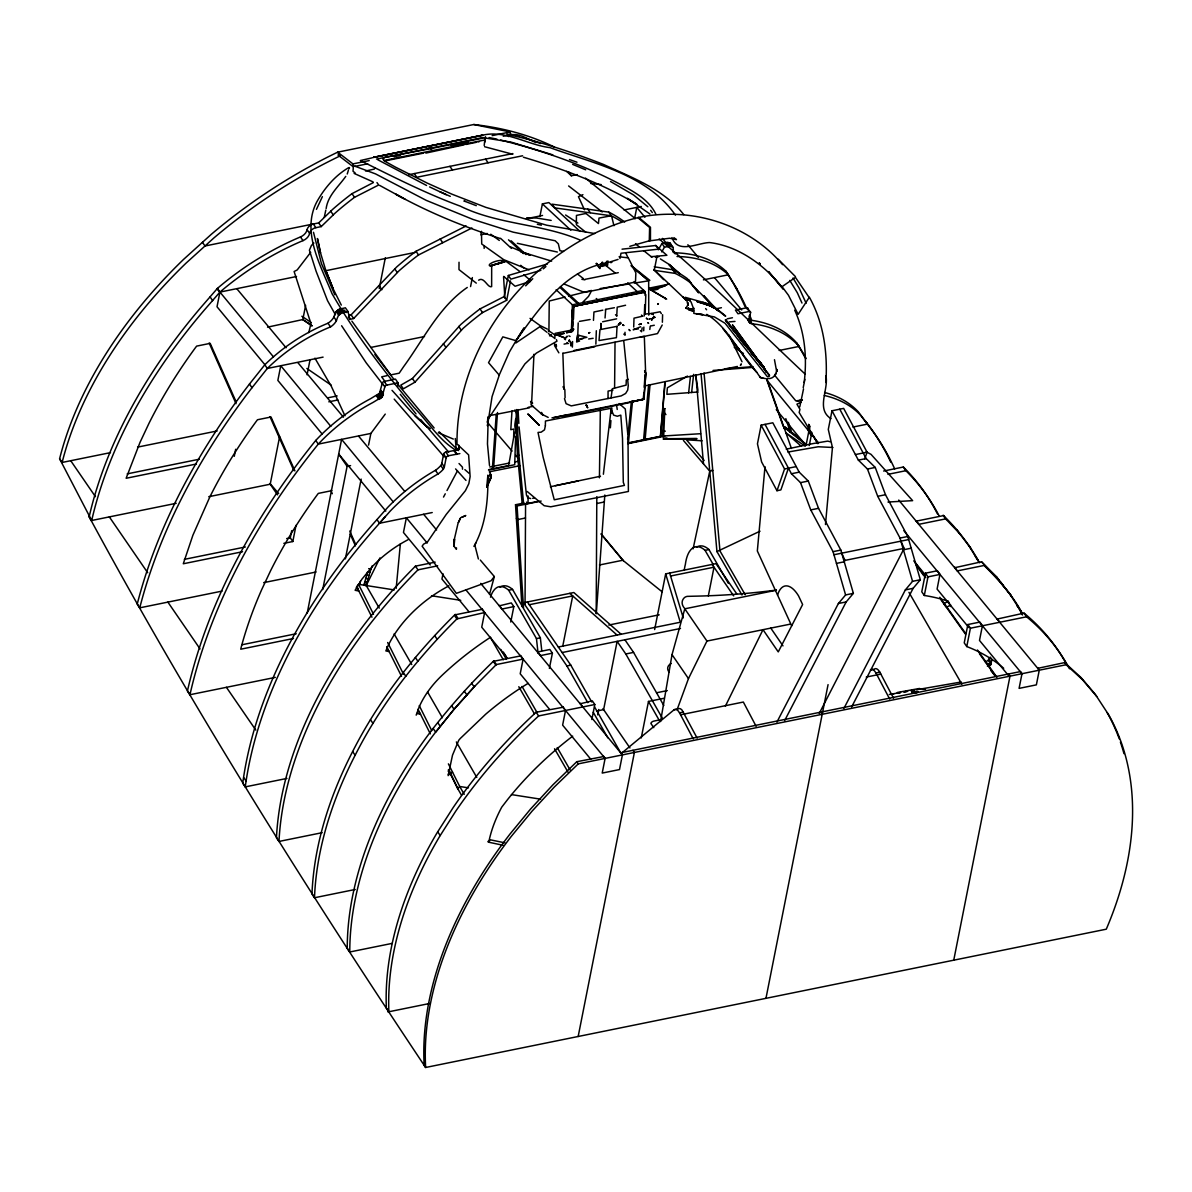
<?xml version="1.0" encoding="UTF-8"?>
<svg xmlns="http://www.w3.org/2000/svg" width="1192" height="1192" viewBox="0 0 1192 1192"><rect width="100%" height="100%" fill="white"/><g stroke="black" fill="none" stroke-linecap="round" stroke-linejoin="round"><path stroke-width="1.5" d="M576.347 224.156L576.451 215.424L585.674 213.502M459.024 262.24L458.98 269.601L476.293 283.13M525.046 604.21L525.568 504.246M596.194 613.582L596.805 496.632M608.024 398.515L608.084 391.095L612.956 390.112M614.595 387.951L615.027 342.283M764.579 369.118L732.678 324.954M548.916 331.823L549.244 301.025L565.068 297.061M531.26 404.952L531.304 401.778M528.116 495.991L528.011 503.411L526.447 502.13M599.427 477.798L600.336 409.184M950.65 606.549L948.996 602.526M611.034 397.89L612.345 388.726L626.113 385.12L626.277 380.129L628.258 379.339M484.161 245.641L484.146 248.413M662.38 322.242L662.603 314.733M661.337 313.63L660.159 311.768L651.428 313.436L653.305 314.524L651.13 313.526L644.44 314.077M766.039 372.291L764.996 369.222L749.142 348.779M596.328 330.735L595.866 344.145M577.822 334.028L578.209 322.883M645.155 313.883L645.826 294.558M554.578 343.341L554.623 345.755L558.854 352.847M593.467 320.38L593.944 311.991L602.824 310.158M605.044 317.966L605.73 309.279L605.327 310.099M554.742 338.543L555.204 333.343L570.491 330.303C577.42 325.133 568.256 311.574 574.499 306.18L644.693 291.831M624.995 332.255L625.07 335.19L623.803 334.088M571.385 330.78L572.398 304.809L643.68 290.327M572.369 347.11L572.577 341.538M573.456 319.247L573.948 306.24L556.143 289.76M635.515 281.61L635.857 272.894L628.318 257.889M643.71 330.78L643.859 327.07M644.291 315.91L644.723 304.765M645.081 295.482L645.23 291.757L634.189 281.55M649.804 329.469L650.221 326.25M531.513 405.459L533.956 354.248M643.889 392.928L643.203 399.186L630.032 402.077M644.231 387.445L645.006 374.646M511.994 410.957L510.802 429.686L513.916 429.06L513.603 437.837L508.626 465.58L493.577 468.635L497.511 412.507M603.375 474.252L611.213 408.439M496.215 414.548L492.37 468.888L488.988 469.573M596.313 613.582L604.821 495.008M610.364 427.824L610.915 420.582M611.466 413.326L611.883 407.887M665.211 381.604L660.472 437.047L627.871 443.677M456.506 547.873L456.387 549.303L454.018 546.234L454.271 539.574L458.22 522.513M664.898 381.663L660.383 436.347L645.125 439.416L650.027 385.001M648.552 385.299L643.591 439.759L628.422 442.813L632.565 400.914M764.996 466.653L757.337 550.972L791.667 625.83M825.46 524.54L832.448 447.551L828.291 429.448L832.001 410.763L843.653 408.394L867.076 452.2L864.736 458.89M396.176 588.341L400.363 543.88M804.183 382.468C807.118 358.047 805.092 332.687 794.677 310.144M490.553 477.858L490.404 474.088L490.746 478.171L486.664 486.843M673.182 252.257L673.316 250.201A25.39 16.345 -34.5 0 0 672.973 247.31L670.008 243.138L667.088 242.453L661.977 243.481L658.297 249.813M485.04 141.967L485.546 136.901M627.573 439.416L631.388 401.153M484.205 145.558L485.055 137.289M686.056 308.356L692.731 309.845L685.862 308.102M688.633 392.913L690.436 376.463M691.628 392.541L693.625 374.348M600.887 263.939L600.574 266.77L601.96 262.329M603.957 263.313L603.644 266.144L604.836 263.134M605.521 263L605.193 265.831L606.579 261.391M602.601 262.195L602.094 266.457L603.301 263.447M607.22 261.257L606.713 265.518L607.577 265.339L608.084 261.093M448.132 775.649L452.498 755.207L458.756 740.277A15.243 9.804 -34.5 0 1 461.498 737.327L485.695 714.202A209.986 135.188 -34.5 0 1 528.071 683.374M774.472 359.701L776.633 371.427L776.901 369.46C776.648 374.184 773.236 379.235 767.857 378.52M803.512 388.964L799.772 406.919M685.847 308.221L687.858 304.973L686.979 300.92L653.752 269.466L663.646 279.643M776.648 371.502L776.946 369.595L776.633 371.427M660.562 721.533L672.02 654.646L684.789 608.814L776.409 590.204M275.337 677.384L189.945 694.727L187.427 691.047A618.022 397.89 -34.5 0 1 315.761 440.429A136.559 87.91 -34.5 0 1 344.309 415.159L350.612 410.704A136.559 87.91 -34.5 0 1 370.414 398.798L379.473 393.315L382.289 383.183A1.863 1.207 -34.5 0 1 384.226 381.44L395.476 379.145L398.009 382.826L398.098 385.955M189.945 694.727A618.022 397.89 -34.5 0 1 318.279 444.109A136.559 87.91 -34.5 0 1 346.827 418.839L353.145 414.384A136.559 87.91 -34.5 0 1 372.947 402.479L381.991 396.996L384.822 386.864A1.863 1.207 -34.5 0 1 386.759 385.12L398.009 382.826M532.63 403.164L530.544 401.406M948.534 601.394A209.986 135.188 -34.5 0 0 924.307 595.478L921.774 591.798L925.454 573.188L937.404 570.759L939.937 574.44L937.091 589.101L968.902 627.603M219.835 292.591L217.406 288.404A209.166 134.666 -34.5 0 1 298.238 237.879L300.473 236.955A8.195 5.275 -34.5 0 0 307.074 229.639A6.02 3.874 -34.5 0 1 313.332 224.007L318.681 222.919L332.583 209.42A212.25 136.648 -34.5 0 1 351.998 193.655L373.32 182.6M176.207 503.307L91.233 520.576L89.162 516.807A485.248 312.408 -34.5 0 1 201.374 306.88L217.406 288.404L219.924 292.085L217.019 306.761L264.982 364.827M237.104 289.075L286.095 347.766M234.273 456.312L235.673 449.265M277.527 494.859L270.212 484.22L279.613 436.689M305.614 305.346L302.813 319.56L267.53 327.159M297.94 362.726L343.445 417.185M307.074 374.795L310.039 359.775M283.845 543.343L292.815 541.526L290.297 537.845L291.712 530.649M292.815 541.526L296.018 525.344M307.238 612.941L341.597 439.371L393.196 501.832M379.235 288.568L385.329 257.785M322.719 589.548L347.11 466.31L338.692 454.048L385.806 511.085M358.777 436.361L404.61 491.223M345.382 558.854L361.161 479.11M368.566 445.108L370.876 433.426L385.254 414.101M359.641 584.899L360.371 581.264M470.572 286.572L472.36 277.557M480.808 234.899L481.523 231.308M286.944 778.421L245.254 786.884L242.721 783.204A507.986 327.04 -34.5 0 1 376.97 519.578L387.743 507.36A138.644 89.251 -34.5 0 1 434.007 471.138L435.467 470.333A21.188 13.648 -34.5 0 0 440.191 466.206L441.025 465.208A6.541 4.217 -34.5 0 0 441.815 463.256L443.633 454.122A2.16 1.386 -34.5 0 1 445.897 452.096L458.98 449.622M245.254 786.884A507.986 327.04 -34.5 0 1 379.503 523.258L390.261 511.04A138.644 89.251 -34.5 0 1 436.525 474.818L437.986 474.014A21.188 13.648 -34.5 0 0 442.724 469.886L443.543 468.873A6.541 4.217 -34.5 0 0 444.348 466.936L446.151 457.788A2.16 1.386 -34.5 0 1 448.43 455.776L459.859 453.601M442.992 573.725L441.949 579.044L468.858 611.63M504.142 296.599L480.018 308.907A212.25 136.648 -34.5 0 0 460.604 324.686L412.417 378.505L400.825 385.135L403.343 388.815L414.95 382.185L463.122 328.366A212.25 136.648 -34.5 0 1 482.537 312.587L506.675 300.28L504.142 296.599L508.328 275.471L547.202 264.043M506.675 300.28L510.504 280.91M539.887 216.557L542.39 203.892L548.871 202.58L580.027 231.412M482.015 609.365L454.659 614.923M482.104 608.859L484.637 612.539L481.732 627.216L507.39 658.267M499.284 605.849L511.293 602.928L513.827 606.609L510.772 622.03M556.411 346.649L556.247 344.428L556.351 346.41M522.662 606.996L523.497 602.765L573.829 592.528L621.106 634.263M520.487 655.943L493.309 661.351C471.183 682.673 450.77 705.679 431.936 729.936A423.041 272.357 -34.5 0 0 347.245 948.325L349.763 951.991L392.257 943.364M520.591 655.451L523.109 659.116L520.204 673.793L549.661 709.449M619.959 258.53L621.002 253.24L658.416 249.173L655.898 245.492L622.045 249.173M634.606 218.508L636.796 207.378L644.947 217.257M549.378 668.399L552.403 653.171L549.87 649.491L537.92 651.92L540.453 655.6L552.403 653.171M562.743 646.198L572.711 595.911L529.278 604.731M562.907 707.288L536.132 712.25A410.063 263.998 -34.5 0 0 453.198 807.52L437.077 832.806A410.063 263.998 -34.5 0 0 386.357 1008.074L388.89 1011.755A410.063 263.998 -34.5 0 1 439.61 836.486L455.731 811.186A410.063 263.998 -34.5 0 1 538.65 715.93L594.808 704.517L591.843 719.536M657.03 256.205L654.244 270.301L675.313 273.415A212.25 136.648 -34.5 0 1 689.84 282.295L698.587 292.874M580.176 703.787L592.29 700.836L594.808 704.517M597.684 714.872L598.742 709.478M603.584 756.548L576.779 761.718L552.835 784.902L530.544 809.055L510.042 833.983A415.129 267.261 -34.5 0 0 424.173 1065.335L425.633 1067.481L1106.28 929.194A415.129 267.261 -34.5 0 0 1108.664 714.798L1095.254 694.31L1081.055 677.592L1064.679 662.588L1037.74 668.34M603.644 756.25L605.119 758.395L602.213 773.072L619.497 769.57L622.403 754.894L620.928 752.748L1020.531 671.558L1021.991 673.703L1019.086 688.38L1036.37 684.864L1039.275 670.187L1037.8 668.042M725.69 316.029L713.591 306.404L702.729 302.381L715.587 308.341L708.495 303.841L685.147 297.3L691.047 301.919L694.057 310.069L693.789 313.347L714.41 316.908L725.064 323.255L767.395 376.732L769.287 376.314L769.525 375.212L725.6 319.68L748.397 349.375M714.813 278.019L741.692 309.935M654.646 629.57L665.672 573.873L715.99 563.652L736.671 593.735M578.165 1036.504L634.397 752.45L632.922 750.304M641.251 737.952L648.478 701.447L664.019 698.288M750.573 312.542A1.863 1.207 -34.5 0 0 749.202 311.47L737.952 313.764L735.419 310.084L746.669 307.789A1.863 1.207 -34.5 0 1 748.054 308.862L750.573 312.542L749.023 321.095M708.316 595.94L714.008 567.198L670.575 576.019M784.679 720.534L846.171 601.93L853.383 593.348L840.837 550.078L818.532 508.328L808.295 481.047L799.206 472.151L772.818 422.788L761.152 425.157L757.456 443.841L761.613 461.945L776.975 490.717L780.864 489.927L788.448 468.173M803.214 387.668L804.853 379.339M806.075 445.197L808.712 431.862L808.042 428.375M809.264 445.54L811.871 432.383M765.964 998.345L828.067 684.625M916.171 521.157L943.513 515.6C957.742 529.471 969.975 545.355 979.556 562.788M924.307 595.478L927.987 576.868L925.454 573.188M954.643 567.735L981.552 561.79L996.348 576.585L1011.397 596.06M1008.804 675.924L979.496 640.447L982.402 625.77L979.884 622.09L967.874 624.534L964.239 642.875L966.772 646.556A254.715 163.989 -34.5 0 1 1003.694 668.265M966.772 646.556L970.407 628.214L967.874 624.534M997.063 619.08L1024.032 613.12A410.063 263.998 -34.5 0 1 1066.974 665.091M953.749 960.186L1009.997 676.147L1008.521 674.002M324.298 217.212L325.788 210.105M693.088 548.871L709.762 471.168L683.418 440.444M308.788 332.628L310.948 323.598L294.111 271.523L297.195 269.943L310.71 252.317M372.157 565.872L369.907 572.294L367.583 571.892L363.933 585.123L366.242 585.525L379.25 608.099M365.542 581.875L363.947 585.138L366.242 585.525L369.907 572.294M990.448 665.464L991.953 659.563L990.269 657.12M326.146 208.585C327.889 195.518 338.543 186.608 345.769 176.386M584.825 279.39L618.275 272.67M489.525 594.361L494.337 576.555L480.287 560.046M987.095 664.391L985.412 661.947L988.317 660.338L988.719 658.833L991.252 662.499M222.099 591.098L139.747 607.831L137.214 604.15A608.144 391.527 -34.5 0 1 249.471 384.048L264.803 364.782A128.602 82.784 -34.5 0 1 327.994 323.226A12.054 7.763 -34.5 0 0 333.879 317.012L334.594 314.837A25.39 16.345 -34.5 0 1 336.159 311.559L339.362 309.175L345.397 307.804L347.93 311.47L350.001 319.426L353.651 318.517L399.126 270.733A212.25 136.648 -34.5 0 1 418.541 254.954L471.913 228.015M139.747 607.831A608.144 391.527 -34.5 0 1 252.004 387.728L267.321 368.462A128.602 82.784 -34.5 0 1 330.512 326.906A12.054 7.763 -34.5 0 0 336.412 320.693L337.127 318.517A25.39 16.345 -34.5 0 1 338.677 315.224L341.895 312.855L347.93 311.47M348.377 170.322L347.23 174.002M375.078 167.625L374.258 169.115L365.497 171.007M486.723 487.096L487.886 475.116C488.243 499.344 486.098 525.002 473.909 546.368M960.32 683.314L960.812 682.062L961.557 683.374M776.975 490.717L784.559 468.963L761.152 425.157M677.205 709.374L688.469 678.606L706.945 641.072L790.117 624.176M416.172 715.14L419.212 706.856A80.698 51.956 -34.5 0 1 442.396 675A222.263 143.1 -34.5 0 1 490.568 637.228M499.299 375.033L492.058 396.653L487.468 425.872L488.258 416.678L487.468 443.96L489.495 465.476M584.914 279.837L581.86 279.3M458.562 447.671L457.624 449.876L456.029 450.278C438.909 440.086 428.092 421.595 414.145 407.664C384.241 371.576 355.41 334.311 332.002 293.605C320.857 265.846 301.114 231.874 316.774 201.94C324.224 188.589 334.579 176.118 347.796 168.176C349.256 167.267 350.239 167.193 348.779 169.011M316.446 209.36L322.376 196.665M486.962 487.051L490.836 478.215L490.121 471.898M490.374 478.35L487.781 484.101M314.494 897.755L311.976 894.074A438.075 282.042 -34.5 0 1 352.117 752.554L353.07 750.692C378.788 700.181 414.22 655.108 454.331 615.266L456.864 618.946C416.753 658.789 381.306 703.861 355.589 754.372L354.635 756.235A438.075 282.042 -34.5 0 0 314.494 897.755L355.231 889.47M725.392 706.111L762.999 629.674L778.257 651.905L802.618 604.538L798.566 595.925A35.209 14.825 78.5 0 0 777.571 595.091M366.242 585.525L379.965 557.901M841.731 553.163L844.964 560.404L844.234 561.804L836.471 563.384M819.247 713.457L904.132 548.38L900.914 541.138M508.88 134.726C539.752 141.461 572.965 152.561 603.39 164.392C631.939 177.563 663.721 189.17 683.821 214.635M776.901 722.114L838.393 603.51L845.605 594.927L853.383 593.348M843.861 708.51L905.354 589.906L912.551 581.323L920.328 579.744L907.797 536.475L885.492 494.725L875.241 467.443L866.152 458.548L839.764 409.184M851.639 706.93L913.117 588.327L920.328 579.744M443.513 497.079L445.257 493.801M447 490.523L457.475 470.84M590.889 292.085L588.49 296.435L582.62 302.381M661.739 251.899L664.51 247.161L670.485 246.088L672.973 247.31M516.062 340.703L509.416 351.968L499.21 375.093L488.541 362.666L502.83 336.859L516.062 340.703L524.078 327.934L516.166 340.435C538.039 310.069 563.19 272.983 601.781 263.968M508.448 136.559C515.719 130.479 528.503 139.702 535.968 142.519M612.047 262.076L610.885 262.762M786.02 427.898L784.559 428.971M487.424 420.24L524.897 363.933L536.4 353.085L556.977 341.165L556.381 339.571M371.964 617.232L356.661 586.658L358.539 584.318L394.239 589.921M572.696 736.164A254.715 163.989 -34.5 0 0 507.777 799.325L501.743 807.148A145.871 93.915 -34.5 0 0 488.735 842.312L488.079 841.343L488.556 842.178L490.448 839.838L504.946 842.848M503.262 136.246L510.489 134.77L510.236 131.939L473.79 124.519L337.664 152.174A386.938 249.113 -34.5 0 0 211.401 234.228L183.643 259.334A386.938 249.113 -34.5 0 0 59.6 458.786L91.695 520.487A485.248 312.408 -34.5 0 1 203.892 310.561L219.924 292.085A209.166 134.666 -34.5 0 1 300.771 241.559L303.006 240.635A8.195 5.275 -34.5 0 0 309.607 233.319A6.02 3.874 -34.5 0 1 311.812 229.788M462.541 469.201L462.422 467.13L459.024 463.509M376.97 519.578L379.503 523.258L385.254 516.479M348.69 315.448L351.118 314.837L396.593 267.053A212.25 136.648 -34.5 0 1 416.008 251.274L466.147 225.973M474.699 686.279L454.51 708.748L435.661 732.126L433.128 728.446M484.637 612.539L456.864 618.946M525.657 285.842L532.764 278.704M523.109 659.116L496.304 664.57L473.88 687.158L453.377 710.059L434.469 733.616A423.041 272.357 -34.5 0 0 349.763 951.991M313.868 243.064L311.425 245.492L309.399 250.231L316.118 271.284L327.547 300.697L335.459 314.792M504.961 261.808L505.661 261.272L491.417 265.756L494.71 264.803M312.423 229.281A6.02 3.874 -34.5 0 1 315.865 227.687L321.214 226.599L335.116 213.1A212.25 136.648 -34.5 0 1 354.531 197.321L378.654 185.013L376.97 182.57M1096.729 696.456L1082.53 679.738L1066.155 664.734L578.254 763.863L554.31 787.048L532.019 811.201L511.502 836.128A415.129 267.261 -34.5 0 0 425.633 1067.481C306.135 888.547 191.42 706.23 89.162 516.807M543.284 268.885L545.921 266.561M621.464 753.299L674.016 709.836L677.905 709.046A11.384 4.798 78.5 0 1 682.048 710.104L697.156 738.116M515.883 342.968L539.797 326.757L547.024 332.285M467.264 287.451C438.716 307.119 423.592 339.348 403.641 366.629L399.186 373.185L390.589 374.929M618.052 259.409L609.201 262.225M642.16 327.785L641.594 331.734L640.372 330.616M633.831 329.305L633.205 329.811L640.64 326.757M687.471 376.076L667.371 387.802L666.864 394.314L698.199 391.974M948.162 601.304L943.841 603.688L965.55 634.263M946.373 607.369L950.68 604.985M987.304 665.985L990.835 664.019L988.317 660.338M760.034 531.185L716.943 551.568L701.03 373.588M452.543 772.163L448.311 774.249L451.336 774.874L448.267 771.09L450.785 774.755M662.216 325.014L657.492 333.596L640.015 337.291M478.618 280.18C484.101 276.216 487.781 288.33 491.64 286.616L491.67 266.472C482.537 265.101 502.19 257.457 504.559 261.689M462.049 517.239L465.804 515.51L461.155 517.492M668.816 283.785L656.896 289.075L648.895 288.777L666.671 299.147M373.469 157.314L482.671 135.128M475.861 542.837L474.908 545.37L478.379 558.973M582.918 194.668L578.448 196.665L584.482 209.777M629.808 246.327L650.445 240.486L650.474 227.3L638.763 217.421C538.382 241.797 456.044 339.541 456.998 444.005L468.62 454.897L470.125 476.591L468.828 483.699L465.431 490.642L446.225 514.437L427.362 542.151L423.532 544.178L422.147 546.204L456.372 593.348L491.074 580.772L494.337 576.555M588.625 338.975L593.139 338.305M530.172 281.491L515.078 286.244L503.739 276.395M540.885 270.316L510.847 279.151L508.328 275.471M502.905 262.166L491.298 265.503L505.572 261.018L519.518 271.255M498.003 263.864L502.95 262.434M478.007 141.967L479.378 141.58M801.009 402.225L796.927 404.163L799.966 409.363L799.162 412.507L817.921 443.707M549.512 335.846L551.091 335.444M568.584 296.182L591.441 290.446M642.339 399.603L643.65 399.305L629.853 402.419L644.082 399.007L645.677 374.02L644.321 336.338M802.276 400.05L795.824 400.87L774.696 375.301M634.189 329.439L638.376 328.903M600.485 476.234L550.376 486.753M555.338 485.725L578.105 480.927M644.395 385.999L737.431 366.451M428.017 146.407L482.328 135.307L373.305 157.463L428.256 146.288L431.698 149.283L431.564 148.464L484.384 137.855L511.13 142.131L552.85 154.871M606.043 309.279L614.402 307.73M625.577 305.256L617.203 307.163L616.741 315.835M602.601 321.765L616.637 318.845M642.384 316.252L634.01 318.16L633.697 327.04M594.793 346.753L563.518 353.249M786.228 449.16L812.974 443.588L827.755 441.115L830.168 441.74M465.848 144.47L476.278 142.325M579.401 321.408L590.129 319.516M553.595 417.662L565.664 415.174M661.739 431.891L665.33 431.146M659.414 437.106L664.808 436.004M483.043 135.098C505.885 129.928 527.743 144.903 550.019 147.644C594.003 163.706 647.107 174.27 675.432 215.111M464.09 144.843L425.827 153.097M584.661 292.398L635.232 282.087M488.482 470.065L514.721 464.701L515.57 437.688L513.871 435.05L515.868 430.908L515.615 429.001C512.754 423.711 518.922 416.544 514.81 410.063M339.348 154.617L337.664 152.174L352.951 163.9L369.222 160.592M376.493 159.102L483.118 137.452M492.147 135.62L510.236 131.939M394.12 156.674L400.542 155.377M355.007 166.359L367.672 163.796M383.943 160.488L485.174 139.911M408.826 174.702L512.798 153.574M522.588 155.779L416.798 177.265L414.28 173.585M312.453 224.156L204.994 245.999L202.461 242.319M566.677 171.395L571.326 175.775L576.675 174.688A6.02 3.874 -34.5 0 1 577.375 174.583M526.357 218.732L542.554 215.454M481.881 234.556L487.23 233.468M219.924 292.085L296.54 276.514M341.299 305.092L332.821 288.166L325.833 270.703L415.114 252.421M624.042 209.971L641.311 206.469M649.089 288.151L669.144 284.083M649.178 289.313L665.151 286.08M323.092 357.123L267.321 368.462L264.803 364.782M370.667 347.468L424.516 336.531M573.948 306.24L645.23 291.757M652.516 290.371L657.835 289.284M703.414 279.852L728.357 274.786L737.014 289.179A608.144 391.527 -34.5 0 1 746.877 308.758M387.147 375.629L381.663 376.851L385.12 381.693M716.258 308.758L721.413 307.715M650.832 325.952L654.289 325.252M629.376 330.452L630.151 330.616L628.884 329.514M564.069 344.101L567.764 343.385M328.098 397.77L337.172 395.938M727.165 318.83L732.454 317.743M574.008 350.478L643.501 336.353M328.813 401.823L337.887 399.976M734.987 321.423L729.266 321.885M59.6 458.786L62.133 462.451L110.484 452.632M137.601 447.119L217.138 430.968M127.201 473.865L199.302 459.218M196.412 464.001L126.129 478.275L140 442.426L149.03 423.235A462.6 297.821 -34.5 0 1 195.592 347.483L196.65 346.112L210.179 343.356L236.314 402.3M370.876 433.426L318.279 444.109L315.761 440.429M779.121 350.478L799.057 346.425A618.022 397.89 -34.5 0 1 806.164 358.569M528.175 407.336L533.211 406.308M551.956 417.9L643.635 399.231L646.004 373.215L644.604 370.623L645.11 372.798M564.412 415.889L629.242 402.687M706.767 314.375C728.938 327.845 739.234 354.128 756.801 372.366L760.362 377.611L765.547 378.609M347.11 466.31L350.567 465.61M208.749 496.706L270.212 484.22M331.853 490.642L318.324 493.399L317.266 494.784A462.6 297.821 -34.5 0 0 270.688 570.536L261.659 589.712A462.6 297.821 -34.5 0 0 241.261 646.973L240.739 649.208L293.441 638.495M184.343 559.361L245.403 546.964M286.691 538.575L290.297 537.845M379.503 523.258L432.219 512.545M852.906 427.064L867.404 424.128A507.986 327.04 -34.5 0 1 894.685 468.903M242.542 551.732L183.285 563.771L192.895 535.238L209.867 496.885A462.6 297.821 -34.5 0 1 256.429 421.134L257.487 419.748L271.016 417.006L294.916 470.9M532.69 498.316L534.493 497.943M521.947 606.594L515.51 504.738L524.003 503.024M515.57 419.271L517.388 454.033L522.126 503.009L523.69 504.29L538.71 501.236M515.51 504.738L517.075 505.959L541.153 501.072M709.762 471.168L712.786 470.557L712.145 469.797M525.493 517.998L517.939 519.533L516.374 518.311M596.76 503.516L604.329 501.981M784.559 468.963L796.226 466.593M855.409 454.569L867.076 452.2M765.041 424.367L791.428 473.731L799.206 472.151M832.001 410.763L858.374 460.127L866.152 458.548M263.67 582.65L316.103 571.996M791.428 473.731L800.517 482.626L808.295 481.047M858.374 460.127L867.463 469.022L875.241 467.443M322.198 832.672L278.988 841.448L276.455 837.767A434.231 279.554 -34.5 0 1 415.442 566.155L435.155 562.147M883.644 471.034L903.342 467.026A434.231 279.554 -34.5 0 1 937.463 513.901M278.988 841.448A434.231 279.554 -34.5 0 1 417.975 569.836L437.688 565.827M887.966 474.342L905.875 470.706A434.231 279.554 -34.5 0 1 939.192 516.002M800.517 482.626L810.754 509.908L818.532 508.328M867.463 469.022L877.714 496.304L885.492 494.725M599.427 564.993L622.82 560.24L662.052 591.753M490.493 597.207A41.377 17.433 78.5 0 1 492.922 591.649L494.457 589.593A41.377 17.433 78.5 0 1 499.999 586.568L502.1 586.673A41.377 17.433 78.5 0 1 508.686 590.249L512.575 589.459L540.348 637.794L541.764 650.623M684.342 569.851A31.35 13.201 78.5 0 1 685.355 564.501A41.377 17.433 78.5 0 1 689.319 551.762L690.838 549.691A41.377 17.433 78.5 0 1 696.396 546.666L698.482 546.77A41.377 17.433 78.5 0 1 705.068 550.346L708.957 549.557L728.401 583.395M241.842 644.783L296.242 633.742M513.827 606.609L501.921 609.038L499.388 605.357M971.122 548.752L959.262 533.167L945.673 518.878L918.794 524.331L916.261 520.651M810.754 509.908L833.059 551.658L840.837 550.078M877.714 496.304L900.02 538.054L907.797 536.475M833.968 554.742L908.691 539.559M844.964 560.404L904.132 548.38M903.417 549.78L911.195 548.201M508.686 590.249L536.46 638.584L540.348 637.794M608.799 625.055L659.191 614.819M558.333 647.018L680.289 622.239L665.672 573.873M927.987 576.868L939.937 574.44M562.132 652.545L680.498 628.482M838.393 603.51L846.171 601.93M905.354 589.906L913.117 588.327M523.497 602.765L566.9 665.941L570.789 665.151L591.753 701.999M596.507 711.073L603.614 709.627L617.128 641.37L625.785 653.976L633.563 652.397L663.795 705.5M970.407 628.214L1026.565 616.8A410.063 263.998 -34.5 0 1 1069.507 668.772M656.539 692.775L667.311 690.585M674.016 709.836A11.384 4.798 78.5 0 1 678.159 710.894L679.559 712.861L683.448 712.071M879.83 672.169L878.444 670.202A11.384 4.798 78.5 0 0 874.302 669.144L870.413 669.934A11.384 4.798 78.5 0 1 874.556 670.992L875.941 672.958L879.83 672.169L893.553 698.214M680.572 714.798L743.346 702.043L756.13 726.315M866.256 677.071L880.843 674.106M661.426 719.551L654.14 721.026A6.079 3.874 11.2 0 0 650.862 723.44L653.767 727.656M387.922 1011.948L429.552 1003.5M431.564 148.464L384.524 157.463L382.885 159.058L384.375 161.009L395.535 167.163L427.377 183.166L451.842 194.132L485.844 207.363L546.696 225.214L594.674 233.558M384.897 160.92L423.637 153.112M628.244 443.23L662.409 436.048L700.583 433.709M489.778 466.966L509.625 463.003M515.048 461.93L518.654 461.2M489.256 471.823L519.935 465.7M574.499 306.18L643.397 292.576L644.559 293.455M489.629 415.621L529.382 407.828M580.623 339.258L582.799 338.766M913.847 693.267C926.825 691.002 906.233 690.526 913.147 693.237M611.079 215.767L598.98 218.091L598.473 223.575L585.957 213.487M890.573 694.385L893.896 693.774M897.412 692.463L919.568 688.455M897.218 693.163L900.616 692.552M904.028 691.941L907.425 691.315M910.837 690.704L914.234 690.093M787.912 452.051L818.248 446.762L832.821 447.477M889.292 694.474L900.303 692.567M903.968 691.926L907.633 691.285M916.797 689.706L960.812 682.062M694.042 308.251L689.095 309.801L693.491 310.948M600.291 288.553L628.974 283.979M634.338 283.115L648.672 280.82L648.746 315.15M655.391 257.219L658.982 256.652M776.364 590.055L770.881 590.77A549.765 351.178 11.2 0 1 694.072 596.194L687.218 596.372A7.241 4.634 11.2 0 0 684.849 597.326L684.148 597.892A15.466 9.879 11.2 0 0 684.968 608.784M919.345 689.17L920.731 689.021M725.228 368.745L752.718 366.659M713.054 370.444L753.374 367.374M887.98 502.041L912.625 500.655L871.054 454.375L866.182 451.768M526.685 217.838L536.594 218.032L551.166 220.416M663.378 438.105L666.998 438.075M663.661 438.745L696.575 438.447M663.184 439.133L696.947 438.82M784.932 426.974L783.889 428.226M702.118 440.787L686.443 439.833L704.159 460.485M922.399 689.006L925.558 689.304M621.226 221.489A212.25 136.648 -34.5 0 0 611.302 215.797L554.578 207.855L552.045 204.175L608.769 212.116A212.25 136.648 -34.5 0 1 623.312 220.997L624.668 222.055M654.229 266.799L672.78 269.75A212.25 136.648 -34.5 0 1 687.307 278.615L698.169 291.906M464.88 469.633L469.156 473.358M619.065 256.787L628.08 257.83L625.815 253.032M987.11 663.542L990.835 664.019M530.708 498.584L527.743 497.63L526.447 495.023L519.056 426.915M749.247 320.022L754.476 320.767A136.559 87.91 -34.5 0 1 771.015 325.282L776.022 327.442A136.559 87.91 -34.5 0 1 796.539 342.76L799.057 346.425A136.559 87.91 -34.5 0 0 778.555 331.123L773.548 328.962A136.559 87.91 -34.5 0 0 756.995 324.447L751.779 323.702L747.876 319.56M431.534 595.762L460.738 600.336M468.456 787.852L459.71 786.482L448.386 763.848M511.487 794.602L540.572 799.162M368.671 568.659L370.995 569.061M366.555 575.155L368.879 575.557M365.616 578.448L367.926 578.865M364.737 581.77L367.047 582.188M489.122 137.557L496.9 139.121M557.349 252.034L517.343 243.302M506.838 134.025L510.489 134.77M688.44 300.056L685.013 299.341L688.499 300.116M697.082 301.576L713.412 306.687L725.392 316.193M824.328 395.52L825.564 395.774A138.644 89.251 -34.5 0 1 860.758 415.442L867.404 424.128L864.871 420.448A507.986 327.04 -34.5 0 1 890.737 462.123M416.798 713.457L420.493 714.217L417.96 710.536M488.556 842.178L503.248 845.307M500.67 140.03C542.345 150.55 583.454 164.66 621.449 184.939C634.71 192.165 649.312 200.137 655.987 214.426M697.305 301.814L710.164 305.614M537.324 224.26L541.347 225.184M693.431 311.172L689.036 310.024L688.499 307.655M551.643 261.123L520.785 251.706L530.187 255.222L510.489 246.878M512.769 154.26L484.623 146.735M453.303 439.043L438.313 432.726M523.422 157.21C562.669 168.891 601.587 183.061 636.796 204.249L627.394 198.349L649.893 213.964M568.867 335.861L570.089 336.487M500.327 238.534C464.239 226.987 428.911 212.563 395.729 194.192L405.369 199.407M763.148 378.296L760.377 377.402M707.661 304.362L702.624 302.708L710.134 305.524M750.394 323.241L751.273 323.598L748.755 319.918M596.596 263.417L600.023 267.857L596.685 263.417M705.5 304.273L710.045 305.852L705.396 303.871M569.463 159.549L576.958 162.216M476.293 205.665L463.956 200.941L465.133 201.403M529.129 269.839L503.739 259.677L481.717 244.002L481.523 235.196M564.397 284.128L584.154 292.323M572.652 164.392L585.719 169.815M373.007 181.869L354.128 173.421M439.848 191.689L450.278 196.352M446.24 194.743L429.597 186.935M426.557 185.46L377.73 159.743M563.533 251.408L559.912 250.648L558.348 243.868L555.189 240.769L513.156 232.157L472.926 219.417L426.274 200.375L375.569 173.913L353.428 165.643L353.026 171.29L355.112 172.84M541.287 413.952L548.186 417.409M430.312 428.643C415.457 418.496 404.222 403.507 392.019 390.35M403.403 198.334L379.682 185.416M610.528 181.512L633.533 194.952L647.837 206.767M648.835 288.688L665.255 298.238M660.368 258.902L669.248 264.505L679.723 273.564M711.564 306.24L712.816 307.029M565.589 214.992L577.897 223.083M568.614 185.937L602.228 211.952M580.191 240.114C542.375 223.738 497.913 224.766 460.246 206.127C425.872 193.491 392.958 176.699 360.356 160.547L372.291 157.806M734.257 347.274L743.465 353.502M301.874 316.252L311.067 322.481M548.275 330.422L555.323 335.235M547.337 329.081L539.991 325.505L530.023 318.353M306.836 368.447L331.376 385.269M805.271 446.225L785.93 432.86L800.994 446.002M810.128 426.662L808.623 424.322L809.815 428.42M714.336 308.043L710.432 305.599L714.276 308.266L711.564 306.374M490.746 234.228L499.314 240.441M714.351 307.864L712.235 306.284L717.912 310.65M577.45 273.951L583.305 278.555M554.593 338.26L548.365 333.522M520.68 265.309L523.675 267.917M337.917 155.005L353.204 166.731L352.951 163.9M606.564 266.114L614.997 272.849M805.256 444.124L784.053 427.332L784.694 428.062M673.882 237.61L676.46 239.622L669.636 238.236L649.268 240.903L649.61 227.478L637.809 217.615C689.959 206.38 747.771 223.47 782.593 264.669M585.451 178.13L635.366 218.702M830.973 418.63C815.715 409.139 828.783 389.724 825.967 375.867L825.892 382.513C827.725 353.324 823.896 323.181 809.442 297.329M631.447 265.756L649.849 280.373M576.451 224.766L585.764 232.187M785.364 427.168L802.38 441.025M786.035 427.913L805.837 444.05M517.388 454.033L518.952 455.314L523.69 504.29M643.62 250.603L651.219 256.682L666.894 255.297L655.66 245.463M523.765 274.771L530.678 280.552M527.222 491.506L544.163 505.706L550.749 506.794L628.393 491.477L628.005 437.792M632.386 267.053L648.672 280.82L631.09 265.756M805.107 374.065C756.771 328.724 710.074 281.565 659.146 238.996M619.199 403.567L625.279 408.975L627.782 433.977M679.544 273.728L669.07 264.684L672.675 268.766M532.094 405.697L543.194 415.382L541.54 412.402M635.5 243.645L639.478 247.131M569.806 593.348L617.098 635.083M566.96 342.506L568.152 343.594M641.475 315.075L642.846 316.327M615.489 314.733L616.875 315.984M596.238 298.507L597.803 299.922M564.486 339.079L565.559 339.69M778.123 259.171L795.466 276.633M692.805 285.633L714.842 307.551M542.39 203.892L570.834 230.22M627.722 282.862L637.198 291.638M511.159 240.814L526.059 254.596M561.268 287.197L578.88 303.483M508.507 239.815L523.407 253.613M559.972 287.451L577.584 303.751M500.625 238.37L511.457 248.398M429.731 147.734L431.251 149.164M458.473 450.591L439.058 431.713M760.198 263.954L759.125 262.881L759.93 263.7M717.614 310.516L703.653 295.646M714.649 307.73L703.474 295.869L715.081 308.236M768.81 374.884L750.811 352.027M444.318 456.908L394.194 399.126M455.582 468.903L465.983 480.406M764.206 368.715L765.756 371.233M732.111 341.255L739.442 349.36M670.008 243.138L670.455 243.63A25.39 16.345 -34.5 0 1 670.783 246.52M762.552 366.182L763.923 367.777L759.11 361.34L764.117 368.119L732.424 325.133M669.248 264.505L672.854 268.587M448.669 452.111L420.627 419.495M663.542 411.806L665.941 414.592M487.021 421.864L512.098 451.098M515.674 455.269L518.073 458.056M434.141 427.958L397.055 383.392M705.619 308.594L706.603 309.756M767.335 380.65L818.129 442.381M601.006 533.793L623.386 560.702M601.409 534.508L622.82 560.24M278.66 493.562L270.286 483.818M776.26 409.631L805.822 445.242M687.844 244.747L698.318 257.427M748.68 318.398L751.005 321.214M898.738 500.059L1039.275 670.187M662.409 238.385L667.073 244.032M672.899 251.08L675.223 253.896M903.879 530.708L1021.991 673.703M913.772 560.866L925.424 574.976M423.652 514.288L436.6 529.963M480.704 583.365L622.403 754.894M217.302 288.911L273.475 356.915M330.825 426.334L280.761 365.735L277.855 380.412L322.317 434.231M427.183 543.001L406.368 517.79L403.462 532.466L430.282 564.933M465.744 589.682L605.119 758.395M590.755 759.2L562.624 725.138L565.529 710.477L562.997 706.796M400.259 394.314L416.023 413.907M1011.144 595.657L998.538 579.848L984.085 565.47L957.265 570.908L954.747 567.228M617.218 409.467L616.502 404.46M762.746 367.181L725.302 319.918L735.404 332.851M990.731 670.366L995.305 676.222M391.05 375.316L351.863 321.125M783.263 289.373L768.527 271.567L781.386 286.557C763.834 264.475 738.057 246.059 709.627 242.557C697.797 242.781 677.771 254.373 671.99 237.58M752.346 353.294L755.743 357.675L748.904 348.63M762.537 366.436L764.802 369.356M722.754 328.381L756.771 372.336M356.661 586.658L358.3 588.774M383.005 384.599L366.197 362.83L341.612 325.759M759.081 361.876L763.595 367.762M756.175 358.494L761.733 365.706M374.869 354.531L393.718 379.056M737.49 335.593L743.763 343.832M596 263.536L599.889 268.632M750.647 352.34L752.882 355.305M650.638 210.314L652.322 212.563M759.378 361.116L764.385 367.955M760.019 376.523L760.615 377.342M915.098 562.639L925.841 577.703M939.817 597.281L965.624 633.429M977.44 649.998L996.959 677.324M916.276 565.202L923.8 575.736M940.995 599.844L945.286 605.864M979.422 653.678L985.814 662.633M987.944 665.628L995.454 676.147M867.404 424.128L858.24 411.776A138.644 89.251 -34.5 0 0 824.581 392.481M1064.679 662.588L1066.155 664.734M1024.032 613.12L1026.565 616.8M1019.294 608.725L1016.761 605.044L1021.931 613.016L1008.864 592.379M1000.878 582.262L1003.411 585.942M996.348 576.585L998.881 580.266M981.552 561.79C996.303 578.284 1012.485 593.988 1022.617 614.118M956.729 529.486L959.262 533.167M975.369 556.351L977.902 560.031M943.736 515.823L946.254 519.503M943.14 515.197L945.673 518.878M903.342 467.026L905.875 470.706M997.153 618.588L999.686 622.254M673.972 252.644A12.054 7.763 -34.5 0 0 674.478 252.823A128.602 82.784 -34.5 0 1 725.824 271.106L728.357 274.786A128.602 82.784 -34.5 0 0 677.011 256.504M725.824 271.106L737.014 289.179M746.669 307.789L749.202 311.47M748.293 319.769L750.811 323.449M748.338 320.529L750.021 322.987M748.025 320.231L749.708 322.689M808.712 431.862L811.245 435.527L810.247 430.297M669.442 242.766L671.96 246.446M668.742 242.527L671.275 246.193M667.952 242.408L670.485 246.088M667.088 242.453L669.621 246.133M666.194 242.617L668.712 246.297M666.119 242.647L668.652 246.327M665.27 242.93L667.803 246.61M688.663 279.673L691.196 283.353M661.977 243.481L664.51 247.161M672.78 269.75L675.313 273.415M608.769 212.116L611.302 215.797M568.793 172.095L571.326 175.775M587.701 208.987L590.234 212.668M485.546 159.102L488.079 162.782M770.777 628.095L782.98 645.885M449.905 166.344L452.438 170.024M820.722 712.145L822.197 714.291M712.101 564.442L733.721 595.896M587.313 407.053L586.583 405.027M440.131 238.966L442.664 242.647M480.018 308.907L482.537 312.587M684.789 608.814L706.945 641.072M416.008 251.274L418.541 254.954M458.697 326.399L461.215 330.08M672.02 654.646L688.469 678.606M351.998 193.655L354.531 197.321M394.686 268.766L397.219 272.447M443.35 343.683L445.882 347.364M330.676 211.148L333.209 214.828M624.906 639.791L633.563 652.397M379.339 286.05L381.872 289.731M318.681 222.919L321.214 226.599M313.332 224.007L315.865 227.687M412.417 378.505L414.95 382.185M307.074 229.639L309.607 233.319M454.584 450.516L457.117 454.197M454.107 450.785L456.625 454.465M300.473 236.955L303.006 240.635M445.897 452.096L448.43 455.776M351.118 314.837L353.651 318.517M443.633 454.122L446.151 457.788M344.413 310.129L346.097 312.587M348.317 316.983L350.001 319.426M342.059 308.594L344.592 312.274M343.788 312.334L341.255 308.654L343.713 312.334M340.286 308.847L342.804 312.527M339.362 309.175L341.895 312.855M338.468 309.622L340.986 313.302M337.619 310.188L340.137 313.868M441.815 463.256L444.348 466.936M336.829 310.829L339.362 314.509M336.159 311.559L338.677 315.224M384.226 381.44L386.759 385.12M440.802 465.536L443.335 469.216M382.289 383.183L384.822 386.864M333.879 317.012L336.412 320.693M602.928 708.629L629.927 747.92M527.385 601.975L570.789 665.151M380.889 390.246L383.422 393.926M380.799 390.752L383.332 394.433M435.467 470.333L437.986 474.014M380.65 391.259L383.183 394.939M380.442 391.781L382.975 395.461M380.173 392.302L382.707 395.982M379.846 392.824L382.379 396.504M379.473 393.315L381.991 396.996M379.041 393.807L381.574 397.487M378.579 394.269L381.097 397.949M378.073 394.701L380.591 398.381M377.536 395.103L380.054 398.784M327.994 323.226L330.512 326.906M376.97 395.461L379.488 399.141M376.389 395.789L378.907 399.454M580.28 703.28L582.813 706.96M576.779 761.718L578.254 763.863M536.132 712.25L538.65 715.93M493.771 660.889L496.304 664.57M493.309 661.351L495.842 665.032M455.24 614.327L457.758 618.007M415.442 566.155L417.975 569.836M210.15 296.972L212.668 300.652M471.63 683.195L474.163 686.875M434.618 635.559L437.136 639.24M464.373 691.271L466.906 694.951M249.471 384.048L252.004 387.728M451.545 705.604L454.077 709.285M415.323 657.477L417.841 661.158M356.334 587.373L358.852 591.053L355.112 590.278L361.817 579.312L372.649 566.23A88.685 57.097 -34.5 0 1 408.007 539.738M386.625 647.927L389.158 651.607L385.85 650.921L388.1 645.677A99.219 63.876 -34.5 0 1 448.833 585.928M403.328 672.571L405.846 676.251M437.762 722.695L440.28 726.36M370.444 719.7L372.977 723.38M437.688 831.837L440.22 835.518M352.638 751.586L355.171 755.266M70.73 460.708L95.464 496.721M109.336 516.896L147.719 572.771M167.878 602.109L200.032 648.91M226.42 687.322L255.803 730.085M243.809 777.706L246.342 781.386M585.942 404.818L586.538 405.712M503.307 651.979L506.138 656.479M789.774 280.403L797.299 292.71L801.963 303.051M968.589 545.072L978.692 561.864M793.038 278.004L799.266 288.375L806.15 303.23M314.926 358.166L331.436 386.551L344.965 415.814M817.176 442.753L813.242 435.661M908.945 592.35L961.899 684.268M745.194 594.719L719.968 550.942L704.055 372.977M716.943 551.568L741.975 595.002M500.7 649.417L506.257 659.072M522.022 686.428L536.847 712.175M557.23 747.578L570.208 770.106M490.523 637.645L503.277 659.757M518.803 686.726L534.403 713.814M554.548 748.77L568.197 772.476M394.105 633.906L411.762 664.54M427.555 691.956L442.411 717.763M456.342 741.945L476.785 777.422M464.224 794.334L459.71 786.482L457.832 788.821L461.498 795.198M705.068 550.346L713.323 564.695M625.785 653.976L662.409 718.314M648.478 701.447L659.37 720.594M594.495 706.796L620.928 753.24M566.9 665.941L587.82 702.699M593.273 712.28L607.831 737.848M728.908 335.041L742.035 361.787M749.455 322.347L749.112 321.542M875.941 672.958L889.664 699.004M679.559 712.861L693.267 738.906M358.539 584.318L373.513 614.238M387.653 642.503L403.462 674.091M419.271 705.664L431.742 730.607M386.7 646.69L401.525 676.311M418.019 709.27L430.312 733.855M448.326 769.853L457.832 788.821L449.012 769.868M349.763 531.036L355.738 544.535M330.81 490.344L332.315 493.712M350.239 534.135L355.469 545.921M269.973 416.693L293.888 470.587M209.151 343.043L236.031 403.686M334.803 294.752L321.423 263.507L313.496 232.291M325.833 270.703L332.955 288.434L325.803 270.435L320.499 252.823M766.784 378.683L791.428 448.46M766.769 379.801L783.278 426.498M669.68 573.054L683.254 617.933M900.02 538.054L912.551 581.323M833.059 551.658L845.605 594.927M611.824 216.989L613.955 225.705M317.325 238.519L320.529 252.928L317.594 238.743M695.726 375.063L697.976 390.38M564.472 398.605L566.081 403.686L571.266 405.891L621.211 395.893L625.621 393.479L627.707 390.067L628.258 385.642L623.774 341.106M536.46 638.584L538.069 653.246M458.95 445.272L459.278 448.952M455.269 438.522L456.253 449.563M695.875 375.301L703.489 463.852M518.833 423.428L518.043 409.571M565.097 397.726L564.844 389.769L563.205 386.566L564.129 389.322L562.847 352.981M503.56 276.782L504.872 297.925M517.075 505.959L523.512 607.831M516.553 409.556L518.952 455.314M500.044 587.254A41.377 17.433 78.5 0 1 503.888 585.779L505.989 585.883A41.377 17.433 78.5 0 1 512.575 589.459M696.426 547.351A41.377 17.433 78.5 0 1 700.285 545.876L702.371 545.981A41.377 17.433 78.5 0 1 708.957 549.557M62.133 462.451A386.938 249.113 -34.5 0 1 186.175 263.015L213.934 237.908A386.938 249.113 -34.5 0 1 340.197 155.854M510.399 134.115A386.938 249.113 -34.5 0 1 518.937 136.335M525.612 138.317A386.938 249.113 -34.5 0 1 540.661 143.591M473.79 124.519A386.938 249.113 -34.5 0 1 554.414 147.063M590.845 183.553A209.166 134.666 -34.5 0 1 601.2 184.596M796.539 342.76A618.022 397.89 -34.5 0 1 805.315 357.987M785.811 418.645A462.6 297.821 -34.5 0 1 790.207 432.473M788.344 422.326A462.6 297.821 -34.5 0 1 791.205 430.908M1107.189 712.652A415.129 267.261 -34.5 0 1 1119.258 738.846M1120.406 742.08A415.129 267.261 -34.5 0 1 1123.967 753.657M1020.084 610.438A423.041 272.357 -34.5 0 1 1022.468 615.012M749.574 314.986A608.144 391.527 -34.5 0 1 751.511 319.709M734.495 285.499A608.144 391.527 -34.5 0 1 745.03 306.627M748.978 316.029A608.144 391.527 -34.5 0 1 750.826 320.797M669.025 672.109A11.443 7.316 11.2 0 1 671.126 663.497M571.057 343.534L570.983 345.963L570.223 341.165L571.057 343.534M600.828 323.494L600.753 328.813L600.828 323.494M651.726 318.651L651.666 320.201L651.726 318.651M664.838 408.618L663.676 436.525L662.454 436.674L663.974 408.752L664.838 408.618M454.495 539.097L454.122 546.353L454.495 539.097M617.054 326.355L616.428 337.664L599.025 340.54L599.978 329.618L617.054 326.355M577.628 334.952L576.6 342.015L579.58 341.016L577.196 339.541L577.628 334.952M574.812 308.46L574.812 308.46M551.196 335.637L551.091 334.848L551.196 335.667M556.44 334.967L564.233 333.358L556.828 334.609L565.5 338.155L567.317 336.174L565.321 338.126L556.485 334.818M545.37 425.708L544.506 429.82L541.153 432.175L538.024 432.428L543.165 457.311L554.265 499.806L624.429 485.397L623.297 482.298L622.507 438.388L620.808 415.144L617.307 416.246L613.657 415.159L610.706 408.32L545.444 421.029L545.37 425.708M653.618 316.416L654.825 317.37C650.877 317.608 652.367 320.693 653.097 317.683L654.825 317.37L653.618 316.416M539.291 425.335L528.026 414.101L539.291 425.335M664.868 298.417L665.672 298.596L664.868 298.417M573.65 329.111L572.324 331.421L573.65 329.111M601.245 322.6L601.245 322.6M578.94 335.384L577.196 339.541L586.896 337.291L578.94 335.384M460.395 518.207L458.503 522.379L460.395 518.207M741.171 364.141L740.485 365.259L741.171 364.141M775.858 373.513L774.547 375.629L775.903 373.469M809.159 297.538L798.133 314.36L788.463 295.273L782.071 286.661L795.451 277.408L809.159 297.538M620.406 322.466L618.395 324.88L620.406 322.466M646.422 318.279L647.584 319.128L646.422 318.279M589.712 332.598L588.669 332.926L589.712 332.598M645.617 315.373L645.617 315.373M658.371 303.677L657.701 304.332L658.371 303.677M649.282 319.054L649.998 318.815L649.282 319.054M620.883 323.136L618.529 324.999L620.883 323.136M569.389 340.137L568.778 340.897L569.389 340.137M648.508 323.3L647.971 322.704L648.508 323.3M641.192 323.956L639.165 324.507L641.192 323.956M468.411 141.58L451.291 145.26L468.411 141.58M802.305 399.976L797.15 401.048L802.365 400.065M571.817 331.629L566.558 332.672L571.817 331.629M652.113 256.712L651.219 256.682L652.113 256.712M702.49 314.524L696.143 313.675L702.55 314.584M690.228 300.16L685.087 299.088L690.317 300.25M623.744 325.446L622.641 324.716L623.744 325.446M312.051 325.833L302.813 319.56L311.946 325.788M587.656 407.679L586.389 405.414L587.656 407.679M427.049 426.945L415.099 415.606L427.049 426.945M683.642 297.613L682.763 296.748L683.642 297.613M763.476 366.689L758.827 360.565L763.908 367.3L763.476 366.689M490.657 475.727L490.389 474.058L490.657 475.727M490.627 477.023L490.568 475.817L490.627 477.023M687.888 305.003L687.888 302.902L687.888 305.003"/></g></svg>
